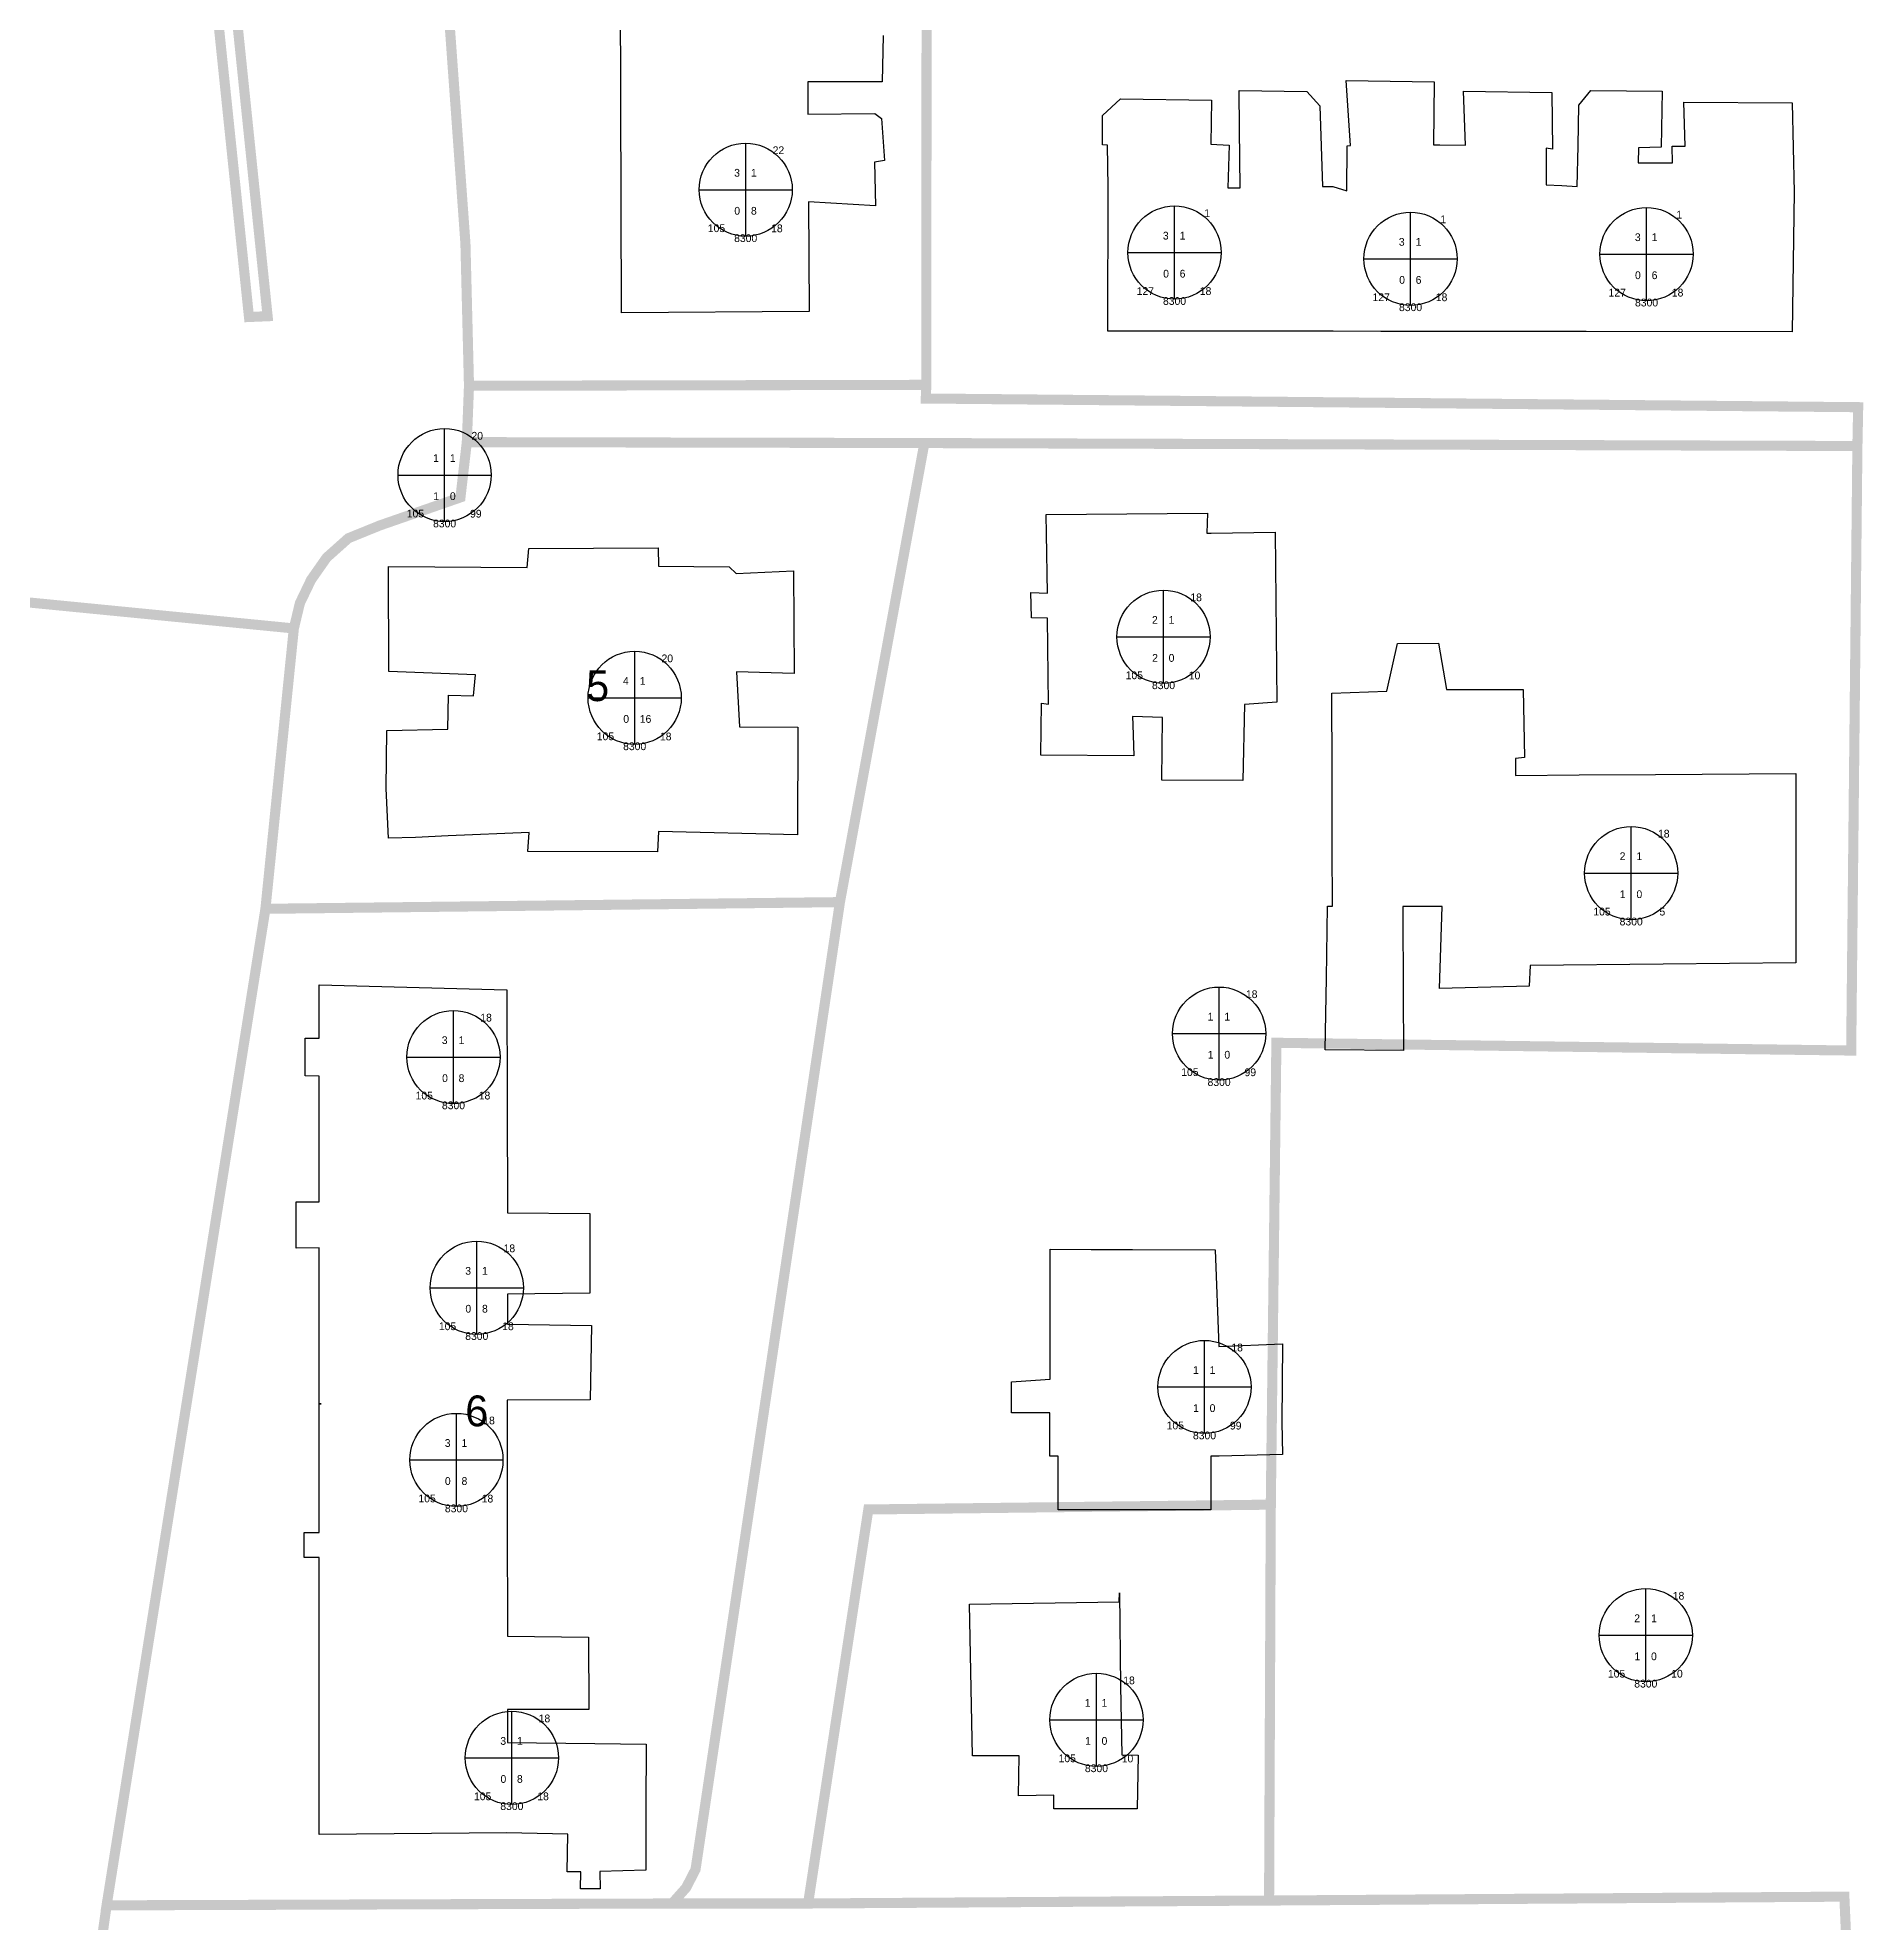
# Model space of a CAD drawing. Header units: inches. Extents: x 179568 to 180433, y 653998 to 654850.
# Drawn here: x 180278 to 180395.5, y 654596.9 to 654718.3 of the extents above; entities that cross this region are included whole.
import ezdxf
from ezdxf.enums import TextEntityAlignment as Align

# ---------------------------------------------------------------- set-up
doc = ezdxf.new("R2010")
doc.units = ezdxf.units.IN
doc.header["$MEASUREMENT"] = 0
for name, color, linetype in [('2200', 254, 'Continuous'), ('2203', 7, 'Continuous'), ('2206', 255, 'Continuous'), ('9100', 255, 'Continuous'), ('chelkot lines', 1, 'Continuous'), ('chelkot numbers', 1, 'Continuous')]:
    doc.layers.add(name, color=color, linetype=linetype)
doc.styles.add('HEBTXT', font='HEBTXT.shx')
doc.styles.get("Standard").update_dxf_attribs({"font": 'arial.ttf'})

# ---------------------------------------------------------------- blocks, each defined once
blk = doc.blocks.new('2206')
at = {"color": 0, "lineweight": -2}
for p, q in [((0, -7.5), (0, 7.5)), ((-7.5, 0), (7.5, 0))]:
    blk.add_line(p, q, dxfattribs=at)
blk.add_circle((0, 0), 7.5, dxfattribs=at)
at = {"color": 0, "lineweight": -2, "style": 'HEBTXT'}
for tag, p in [('NUM-FLOORS', (-0.93, 2.1)), ('NUM-BUSNS-CUR', (-0.9, -4.02))]:
    blk.add_attdef(tag, text='', height=2, dxfattribs=at).set_placement(p, align=Align.RIGHT)
for tag, p in [('NUM-ENTR', (0.83, 2.1)), ('NUM-APTS-CUR', (0.83, -4.02))]:
    blk.add_attdef(tag, p, '', height=2, dxfattribs=at)
at = {"lineweight": -2, "style": 'HEBTXT', "flags": 1}
for tag, p in [('CITY-CODE', (0, -12.5)), ('STREET-CODE', (0, -15)), ('STRT_TYPE', (0, -27.5)), ('STREET-CODE-2', (0, -30))]:
    blk.add_attdef(tag, text='', height=2, dxfattribs=at).set_placement(p, align=Align.CENTER)
at = {"color": 0, "lineweight": -2, "style": 'HEBTXT'}
blk.add_attdef('BLDG-TYPE', text='', height=2, dxfattribs=at).set_placement((0, -22.5), align=Align.CENTER)
at = {"lineweight": -2, "style": 'HEBTXT'}
for tag, p in [('BLDG-LETTER-2', (0, -35)), ('BLDG-NUM-2', (0, -32.5))]:
    blk.add_attdef(tag, text='', height=2, dxfattribs=at).set_placement(p, align=Align.CENTER)
at = {"layer": '2203', "lineweight": -2, "style": 'HEBTXT'}
for tag, p in [('BLDG-LETTER', (0, -20)), ('BLDG-NUM', (0, -17.5))]:
    blk.add_attdef(tag, text='', height=2, dxfattribs=at).set_placement(p, align=Align.CENTER)

msp = doc.modelspace()

# ---------------------------------------------------------------- linework, layer by layer
at = {"layer": '2200'}
msp.add_polyline3d([(180332.43, 654718.44, 74.76), (180332.36, 654715.46, 74.76), (180327.57, 654715.46, 74.76), (180327.58, 654713.37, 74.76), (180327.58, 654713.37, 74.76), (180331.88, 654713.41, 71.72), (180332.31, 654713.1, 71.72), (180332.51, 654710.39, 71.72), (180331.86, 654710.28, 71.72), (180331.94, 654707.48, 71.72), (180327.62, 654707.73, 74.76), (180327.66, 654700.66, 74.76), (180315.57, 654700.57, 74.76), (180315.53, 654714.42, 74.76), (180315.49, 654727.88, 74.76)], dxfattribs=at)
for points in [[(180361.4, 654699.39, 71.93), (180346.89, 654699.4, 71.93), (180346.91, 654708.67, 73.95), (180346.88, 654711.37, 74.21), (180346.55, 654711.39, 74.21), (180346.55, 654713.28, 74.07), (180347.72, 654714.37, 74.07), (180353.58, 654714.27, 74.07), (180353.52, 654711.44, 74.21), (180354.71, 654711.37, 74.21), (180354.62, 654708.63, 74.21), (180355.41, 654708.64, 71.93), (180355.37, 654712.43, 68.86), (180355.35, 654714.91, 68.86), (180359.72, 654714.84, 68.86), (180360.55, 654713.91, 68.86), (180360.72, 654708.71, 71.93), (180361.39, 654708.72, 71.93), (180361.39, 654708.72, 71.93), (180362.29, 654708.44, 74.06), (180362.31, 654711.34, 74.37), (180362.52, 654711.35, 74.37), (180362.24, 654715.54, 74.11), (180367.91, 654715.46, 74.11), (180367.87, 654711.41, 74.37), (180368.27, 654711.41, 74.37), (180369.93, 654711.37, 74.21), (180369.79, 654714.86, 74.21), (180375.48, 654714.77, 74.21), (180375.53, 654711.11, 74.21), (180375.13, 654711.18, 74.21), (180375.13, 654708.83, 71.93), (180376.13, 654708.77, 71.93), (180376.13, 654708.77, 71.93), (180377.13, 654708.71, 71.93), (180377.18, 654711.34, 71.93), (180377.23, 654713.96, 71.93), (180378, 654714.91, 71.93), (180382.6, 654714.86, 71.93), (180382.53, 654711.24, 71.93), (180381.08, 654711.21, 71.93), (180381.06, 654710.23, 71.93), (180383.27, 654710.23, 74.52), (180383.25, 654711.31, 74.44), (180384.07, 654711.31, 74.44), (180384, 654714.14, 74.2), (180390.97, 654714.11, 74.2), (180391.1, 654708.35, 74.67), (180390.96, 654699.36, 71.93), (180377.71, 654699.37, 71.93), (180376.08, 654699.37, 71.93), (180376.08, 654699.37, 71.93), (180364.47, 654699.38, 71.93)], [(180353.28, 654686.39, 69.09), (180353.55, 654686.39, 69.09), (180357.67, 654686.44, 69.07), (180357.78, 654675.49, 69.16), (180355.7, 654675.35, 69.12), (180355.59, 654670.46, 65.27), (180350.38, 654670.48, 65.27), (180350.41, 654674.51, 65.69), (180348.49, 654674.57, 65.37), (180348.51, 654674.03, 65.35), (180348.56, 654672.04, 65.29), (180342.58, 654672.09, 64.78), (180342.63, 654675.43, 64.79), (180343.08, 654675.38, 69.09), (180343.01, 654680.91, 69.09), (180341.98, 654680.94, 68.23), (180341.96, 654681.76, 68.79), (180341.94, 654682.56, 68.42), (180343, 654682.52, 69.09), (180342.95, 654686.35, 69.09), (180342.92, 654687.58, 64.01), (180353.31, 654687.68, 64.01), (180353.31, 654687.68, 64.01)], [(180326.69, 654677.34, 72.69), (180322.97, 654677.45, 78.26), (180323.17, 654673.91, 77.98), (180326.93, 654673.89, 77.98), (180326.91, 654666.96, 77.98), (180317.95, 654667.18, 77.98), (180317.9, 654665.85, 77.98), (180309.55, 654665.89, 77.98), (180309.63, 654667.11, 77.98), (180304.41, 654666.9, 78.57), (180302.3, 654666.78, 79.74), (180300.57, 654666.75, 79.74), (180300.42, 654669.95, 77.98), (180300.46, 654673.68, 77.98), (180304.38, 654673.76, 77.98), (180304.42, 654675.95, 77.98), (180306.03, 654675.9, 77.98), (180306.16, 654677.27, 77.98), (180300.58, 654677.47, 77.98), (180300.57, 654684.24, 77.98), (180309.5, 654684.18, 77.98), (180309.6, 654685.4, 77.98), (180317.94, 654685.44, 77.98), (180317.96, 654684.27, 77.98), (180322.51, 654684.21, 77.98), (180322.96, 654683.79, 72.94), (180326.64, 654683.96, 72.67), (180326.64, 654683.96, 72.67)], [(180373.14, 654670.78, 69.99), (180377.26, 654670.81, 69.48), (180382.17, 654670.85, 68.87), (180391.2, 654670.91, 67.74), (180391.2, 654658.71, 67.74), (180382.65, 654658.63, 67.74), (180374.1, 654658.54, 67.74), (180374.03, 654657.2, 67.74), (180368.26, 654657.05, 67.74), (180368.43, 654662.33, 67.74), (180365.89, 654662.34, 64.75), (180365.92, 654656.55, 64.83), (180365.93, 654653.07, 64.88), (180360.89, 654653.11, 64.34), (180360.97, 654657.73, 64.21), (180361.04, 654662.36, 64.08), (180361.36, 654662.37, 64.3), (180361.35, 654666.14, 65.11), (180361.34, 654671.08, 65.11), (180361.33, 654676.08, 65.11), (180364.86, 654676.2, 65.55), (180365.54, 654679.28, 64.7), (180368.2, 654679.3, 64.6), (180368.7, 654676.31, 64.46), (180373.65, 654676.31, 64.31), (180373.69, 654674.12, 64.75), (180373.73, 654671.94, 65.19), (180373.16, 654671.88, 65.19), (180373.16, 654671.77, 69.99), (180373.16, 654671.77, 69.99)], [(180294.62, 654642.27, 65.65), (180294.62, 654643.32, 65.65), (180296.11, 654643.32, 72.35), (180296.1, 654651.41, 72.33), (180295.2, 654651.44, 66.22), (180295.2, 654653.85, 66.22), (180296.1, 654653.85, 72.32), (180296.1, 654657.29, 72.31), (180308.19, 654656.98, 72.31), (180308.21, 654649.79, 72.31), (180308.23, 654642.6, 72.31), (180313.53, 654642.57, 72.31), (180313.53, 654642.23, 72.31), (180313.53, 654642.23, 72.31), (180313.53, 654642.23, 72.31), (180313.53, 654637.44, 72.31), (180308.22, 654637.37, 72.31), (180308.22, 654635.43, 72.31), (180313.65, 654635.34, 72.31), (180313.55, 654630.57, 72.31), (180308.21, 654630.55, 72.31), (180308.21, 654622.94, 72.31), (180308.22, 654615.33, 72.31), (180313.45, 654615.28, 69.74), (180313.46, 654610.62, 69.72), (180308.22, 654610.61, 72.31), (180308.22, 654610.19, 72.31), (180308.22, 654608.48, 72.31), (180313.86, 654608.42, 66.8), (180317.15, 654608.38, 66.8), (180317.14, 654604.32, 66.8), (180317.14, 654600.26, 66.8), (180314.18, 654600.19, 63.64), (180314.19, 654599.07, 63.64), (180312.93, 654599.06, 63.64), (180312.96, 654600.16, 63.64), (180312.08, 654600.15, 66.8), (180312.12, 654602.59, 66.8), (180308.16, 654602.68, 72.5), (180296.11, 654602.56, 72.47), (180296.11, 654611.49, 72.45), (180296.11, 654615.07, 72.44), (180296.11, 654620.41, 72.42), (180295.14, 654620.41, 66.89), (180295.14, 654622.01, 66.89), (180296.11, 654622.01, 72.41), (180296.11, 654630.31, 72.39), (180296.11, 654630.31, 72.39), (180296.22, 654630.31, 72.39), (180296.11, 654630.31, 72.39), (180296.11, 654631.18, 72.39), (180296.11, 654640.35, 72.36), (180294.62, 654640.34, 65.65)], [(180354.04, 654634, 64.9), (180358.15, 654634.16, 63.64), (180358.11, 654629.13, 64.25), (180358.14, 654627.05, 64.3), (180354.06, 654626.93, 64.81), (180353.53, 654626.93, 64.81), (180353.53, 654623.48, 63.56), (180343.69, 654623.48, 63.56), (180343.69, 654626.93, 64.78), (180343.16, 654626.93, 64.77), (180343.16, 654629.72, 64.63), (180340.68, 654629.73, 64.34), (180340.7, 654631.73, 64.34), (180340.99, 654631.75, 64.38), (180343.17, 654631.89, 64.77), (180343.17, 654633.89, 64.91), (180343.17, 654640.26, 65.03), (180345.83, 654640.25, 65.04), (180348.48, 654640.24, 65.04), (180353.8, 654640.22, 65.05), (180353.8, 654640.22, 65.05)], [(180348.79, 654604.21, 64.13), (180343.42, 654604.22, 64.13), (180343.42, 654605.1, 64.13), (180341.13, 654605.06, 64.13), (180341.18, 654607.64, 64.2), (180338.17, 654607.62, 64.2), (180337.98, 654617.41, 64.2), (180347.63, 654617.56, 63.9), (180347.65, 654618.13, 63.9), (180347.72, 654612.12, 63.9), (180347.79, 654607.69, 64.2), (180348.84, 654607.68, 64.13), (180348.84, 654607.68, 64.13)]]:
    msp.add_polyline3d(points, close=True, dxfattribs=at)
at = {"layer": 'chelkot lines', "color": 160, "linetype": 'Continuous', "true_color": 0x2323ff, "const_width": 0.65}
for points in [[(180302.36, 654734.44), (180299.27, 654749.25), (180289.38, 654754.06), (180288.61, 654754.56), (180287.52, 654756), (180286.39, 654758.44), (180285.75, 654759.69), (180326.81, 654760.06), (180330.22, 654760.06), (180334.83, 654760.06), (180334.97, 654746), (180335.22, 654719.19), (180335.2, 654695.94), (180305.75, 654695.88), (180305.52, 654705.06), (180304.47, 654719.62), (180302.36, 654734.44)], [(180289.11, 654724.12), (180287.33, 654740.75), (180287.63, 654741.13), (180288.12, 654741.25), (180288.55, 654741.06), (180288.61, 654740.77), (180289.07, 654736.34), (180289.74, 654729.82), (180292.78, 654700.36), (180291.58, 654700.31), (180289.11, 654724.12)], [(180289.11, 654724.12), (180291.58, 654700.31), (180292.78, 654700.36), (180289.74, 654729.82), (180293.3, 654731.19), (180291.45, 654737.25), (180289.07, 654736.34), (180288.61, 654740.77), (180288.55, 654741.06), (180288.12, 654741.25), (180287.63, 654741.13), (180287.33, 654740.75), (180289.11, 654724.12)], [(180305.61, 654692.25), (180305.75, 654695.88), (180335.2, 654695.94), (180335.17, 654695.06), (180395.22, 654694.5), (180395.17, 654692), (180335.08, 654692.19), (180305.61, 654692.25)], [(180294.86, 654681.88), (180295.58, 654683.38), (180296.58, 654684.81), (180297.98, 654686.06), (180300, 654686.88), (180305.2, 654688.69), (180305.61, 654692.25), (180335.08, 654692.19), (180329.64, 654662.62), (180292.64, 654662.19), (180294.47, 654680.25), (180294.86, 654681.88)], [(180320.34, 654600.31), (180329.64, 654662.62), (180335.08, 654692.19), (180395.17, 654692), (180394.77, 654653.06), (180357.75, 654653.56), (180357.39, 654623.81), (180331.47, 654623.5), (180327.59, 654598.12), (180318.83, 654598.12), (180319.73, 654599.13), (180320.34, 654600.31)], [(180319.73, 654599.13), (180318.83, 654598.12), (180282.41, 654598), (180292.64, 654662.19), (180329.64, 654662.62), (180320.34, 654600.31), (180319.73, 654599.13)], [(180327.59, 654598.12), (180331.47, 654623.5), (180357.39, 654623.81), (180357.28, 654598.31), (180327.59, 654598.12)], [(180368.45, 654595.81), (180310.33, 654595.81), (180282.06, 654595.5), (180282.41, 654598), (180318.83, 654598.12), (180327.59, 654598.12), (180357.28, 654598.31), (180394.33, 654598.56), (180394.45, 654595.81), (180368.45, 654595.81)]]:
    msp.add_lwpolyline(points, close=True, dxfattribs=at)
for points in [[(180304.47, 654719.62), (180305.52, 654705.06), (180305.75, 654695.88), (180305.61, 654692.25), (180305.2, 654688.69), (180300, 654686.88), (180297.98, 654686.06), (180296.58, 654684.81), (180295.58, 654683.38), (180294.86, 654681.88), (180294.47, 654680.25), (180276, 654682.06)], [(180237.45, 654461.63), (180243.91, 654487.25), (180246.5, 654497.69), (180249.95, 654514.44), (180252.89, 654527.94), (180253.42, 654531), (180256.7, 654552.88), (180258.81, 654567.25), (180262.88, 654592.88), (180267.42, 654622.31), (180271.81, 654649.31), (180274.44, 654666.06), (180275.42, 654676), (180276, 654682.06), (180294.47, 654680.25), (180292.64, 654662.19), (180282.41, 654598), (180282.06, 654595.5), (180275.98, 654557.75), (180266.8, 654506.13), (180265.55, 654500.38), (180262.47, 654479.5)]]:
    msp.add_lwpolyline(points, dxfattribs=at)

# ---------------------------------------------------------------- block references
at = {"layer": '2206'}
ref = msp.add_blockref('2206', (180323.57, 654708.51), dxfattribs=dict(at, xscale=0.4, yscale=0.4))
ref.add_attrib('CITY_CODE', '8300', dxfattribs={"layer": '9100', "color": 7, "height": 0.5, "style": 'HEBTXT'}).set_placement((180323.57, 654705.14), align=Align.CENTER)
ref.add_attrib('STREET_COD', '105', dxfattribs={"layer": '9100', "color": 7, "height": 0.5, "style": 'HEBTXT'}).set_placement((180321.69, 654705.78), align=Align.CENTER)
ref.add_attrib('BLDG_NUM', '22', dxfattribs={"layer": '2203', "color": 7, "height": 0.5, "style": 'HEBTXT'}).set_placement((180325.68, 654710.8), align=Align.CENTER)
ref.add_attrib('STRT_TYPE', '18', dxfattribs={"layer": '9100', "color": 7, "height": 0.5, "style": 'HEBTXT'}).set_placement((180325.58, 654705.77), align=Align.CENTER)
ref.add_attrib('NUM_FLOORS', '3', dxfattribs={"layer": '0', "color": 0, "height": 0.5, "style": 'HEBTXT'}).set_placement((180323.2, 654709.35), align=Align.RIGHT)
ref.add_attrib('NUM_ENTR', '1', (180323.91, 654709.35), dxfattribs={"layer": '0', "color": 0, "height": 0.5, "style": 'HEBTXT'})
ref.add_attrib('NUM_APTS_C', '8', (180323.91, 654706.9), dxfattribs={"layer": '0', "color": 0, "height": 0.5, "style": 'HEBTXT'})
ref.add_attrib('NUM_BUSNS_', '0', dxfattribs={"layer": '0', "color": 0, "height": 0.5, "style": 'HEBTXT'}).set_placement((180323.21, 654706.9), align=Align.RIGHT)
ref = msp.add_blockref('2206', (180351.19, 654704.46), dxfattribs=dict(at, xscale=0.4, yscale=0.4))
ref.add_attrib('CITY_CODE', '8300', dxfattribs={"layer": '9100', "color": 7, "height": 0.5, "style": 'HEBTXT'}).set_placement((180351.19, 654701.09), align=Align.CENTER)
ref.add_attrib('STREET_COD', '127', dxfattribs={"layer": '9100', "color": 7, "height": 0.5, "style": 'HEBTXT'}).set_placement((180349.31, 654701.73), align=Align.CENTER)
ref.add_attrib('BLDG_NUM', '1', dxfattribs={"layer": '2203', "color": 7, "height": 0.5, "style": 'HEBTXT'}).set_placement((180353.29, 654706.75), align=Align.CENTER)
ref.add_attrib('STRT_TYPE', '18', dxfattribs={"layer": '9100', "color": 7, "height": 0.5, "style": 'HEBTXT'}).set_placement((180353.19, 654701.73), align=Align.CENTER)
ref.add_attrib('NUM_FLOORS', '3', dxfattribs={"layer": '0', "color": 0, "height": 0.5, "style": 'HEBTXT'}).set_placement((180350.81, 654705.3), align=Align.RIGHT)
ref.add_attrib('NUM_ENTR', '1', (180351.52, 654705.3), dxfattribs={"layer": '0', "color": 0, "height": 0.5, "style": 'HEBTXT'})
ref.add_attrib('NUM_APTS_C', '6', (180351.52, 654702.85), dxfattribs={"layer": '0', "color": 0, "height": 0.5, "style": 'HEBTXT'})
ref.add_attrib('NUM_BUSNS_', '0', dxfattribs={"layer": '0', "color": 0, "height": 0.5, "style": 'HEBTXT'}).set_placement((180350.83, 654702.85), align=Align.RIGHT)
ref = msp.add_blockref('2206', (180366.39, 654704.06), dxfattribs=dict(at, xscale=0.4, yscale=0.4))
ref.add_attrib('CITY_CODE', '8300', dxfattribs={"layer": '9100', "color": 7, "height": 0.5, "style": 'HEBTXT'}).set_placement((180366.39, 654700.69), align=Align.CENTER)
ref.add_attrib('STREET_COD', '127', dxfattribs={"layer": '9100', "color": 7, "height": 0.5, "style": 'HEBTXT'}).set_placement((180364.5, 654701.33), align=Align.CENTER)
ref.add_attrib('BLDG_NUM', '1', dxfattribs={"layer": '2203', "color": 7, "height": 0.5, "style": 'HEBTXT'}).set_placement((180368.49, 654706.35), align=Align.CENTER)
ref.add_attrib('STRT_TYPE', '18', dxfattribs={"layer": '9100', "color": 7, "height": 0.5, "style": 'HEBTXT'}).set_placement((180368.39, 654701.33), align=Align.CENTER)
ref.add_attrib('NUM_FLOORS', '3', dxfattribs={"layer": '0', "color": 0, "height": 0.5, "style": 'HEBTXT'}).set_placement((180366.01, 654704.9), align=Align.RIGHT)
ref.add_attrib('NUM_ENTR', '1', (180366.72, 654704.9), dxfattribs={"layer": '0', "color": 0, "height": 0.5, "style": 'HEBTXT'})
ref.add_attrib('NUM_APTS_C', '6', (180366.72, 654702.45), dxfattribs={"layer": '0', "color": 0, "height": 0.5, "style": 'HEBTXT'})
ref.add_attrib('NUM_BUSNS_', '0', dxfattribs={"layer": '0', "color": 0, "height": 0.5, "style": 'HEBTXT'}).set_placement((180366.03, 654702.45), align=Align.RIGHT)
ref = msp.add_blockref('2206', (180381.59, 654704.36), dxfattribs=dict(at, xscale=0.4, yscale=0.4))
ref.add_attrib('CITY_CODE', '8300', dxfattribs={"layer": '9100', "color": 7, "height": 0.5, "style": 'HEBTXT'}).set_placement((180381.59, 654700.99), align=Align.CENTER)
ref.add_attrib('STREET_COD', '127', dxfattribs={"layer": '9100', "color": 7, "height": 0.5, "style": 'HEBTXT'}).set_placement((180379.7, 654701.63), align=Align.CENTER)
ref.add_attrib('BLDG_NUM', '1', dxfattribs={"layer": '2203', "color": 7, "height": 0.5, "style": 'HEBTXT'}).set_placement((180383.69, 654706.65), align=Align.CENTER)
ref.add_attrib('STRT_TYPE', '18', dxfattribs={"layer": '9100', "color": 7, "height": 0.5, "style": 'HEBTXT'}).set_placement((180383.59, 654701.63), align=Align.CENTER)
ref.add_attrib('NUM_FLOORS', '3', dxfattribs={"layer": '0', "color": 0, "height": 0.5, "style": 'HEBTXT'}).set_placement((180381.21, 654705.2), align=Align.RIGHT)
ref.add_attrib('NUM_ENTR', '1', (180381.92, 654705.2), dxfattribs={"layer": '0', "color": 0, "height": 0.5, "style": 'HEBTXT'})
ref.add_attrib('NUM_APTS_C', '6', (180381.92, 654702.75), dxfattribs={"layer": '0', "color": 0, "height": 0.5, "style": 'HEBTXT'})
ref.add_attrib('NUM_BUSNS_', '0', dxfattribs={"layer": '0', "color": 0, "height": 0.5, "style": 'HEBTXT'}).set_placement((180381.22, 654702.75), align=Align.RIGHT)
ref = msp.add_blockref('2206', (180304.18, 654690.13), dxfattribs=dict(at, xscale=0.4, yscale=0.4))
ref.add_attrib('CITY_CODE', '8300', dxfattribs={"layer": '9100', "color": 7, "height": 0.5, "style": 'HEBTXT'}).set_placement((180304.18, 654686.76), align=Align.CENTER)
ref.add_attrib('STREET_COD', '105', dxfattribs={"layer": '9100', "color": 7, "height": 0.5, "style": 'HEBTXT'}).set_placement((180302.3, 654687.4), align=Align.CENTER)
ref.add_attrib('BLDG_NUM', '20', dxfattribs={"layer": '2203', "color": 7, "height": 0.5, "style": 'HEBTXT'}).set_placement((180306.28, 654692.41), align=Align.CENTER)
ref.add_attrib('STRT_TYPE', '99', dxfattribs={"layer": '9100', "color": 7, "height": 0.5, "style": 'HEBTXT'}).set_placement((180306.19, 654687.39), align=Align.CENTER)
ref.add_attrib('NUM_FLOORS', '1', dxfattribs={"layer": '0', "color": 0, "height": 0.5, "style": 'HEBTXT'}).set_placement((180303.81, 654690.97), align=Align.RIGHT)
ref.add_attrib('NUM_ENTR', '1', (180304.52, 654690.97), dxfattribs={"layer": '0', "color": 0, "height": 0.5, "style": 'HEBTXT'})
ref.add_attrib('NUM_APTS_C', '0', (180304.52, 654688.52), dxfattribs={"layer": '0', "color": 0, "height": 0.5, "style": 'HEBTXT'})
ref.add_attrib('NUM_BUSNS_', '1', dxfattribs={"layer": '0', "color": 0, "height": 0.5, "style": 'HEBTXT'}).set_placement((180303.82, 654688.52), align=Align.RIGHT)
ref = msp.add_blockref('2206', (180350.48, 654679.71), dxfattribs=dict(at, xscale=0.4, yscale=0.4))
ref.add_attrib('CITY_CODE', '8300', dxfattribs={"layer": '9100', "color": 7, "height": 0.5, "style": 'HEBTXT'}).set_placement((180350.48, 654676.34), align=Align.CENTER)
ref.add_attrib('STREET_COD', '105', dxfattribs={"layer": '9100', "color": 7, "height": 0.5, "style": 'HEBTXT'}).set_placement((180348.6, 654676.98), align=Align.CENTER)
ref.add_attrib('BLDG_NUM', '18', dxfattribs={"layer": '2203', "color": 7, "height": 0.5, "style": 'HEBTXT'}).set_placement((180352.58, 654682), align=Align.CENTER)
ref.add_attrib('STRT_TYPE', '10', dxfattribs={"layer": '9100', "color": 7, "height": 0.5, "style": 'HEBTXT'}).set_placement((180352.48, 654676.97), align=Align.CENTER)
ref.add_attrib('NUM_FLOORS', '2', dxfattribs={"layer": '0', "color": 0, "height": 0.5, "style": 'HEBTXT'}).set_placement((180350.11, 654680.55), align=Align.RIGHT)
ref.add_attrib('NUM_ENTR', '1', (180350.81, 654680.55), dxfattribs={"layer": '0', "color": 0, "height": 0.5, "style": 'HEBTXT'})
ref.add_attrib('NUM_APTS_C', '0', (180350.81, 654678.1), dxfattribs={"layer": '0', "color": 0, "height": 0.5, "style": 'HEBTXT'})
ref.add_attrib('NUM_BUSNS_', '2', dxfattribs={"layer": '0', "color": 0, "height": 0.5, "style": 'HEBTXT'}).set_placement((180350.12, 654678.1), align=Align.RIGHT)
ref = msp.add_blockref('2206', (180316.42, 654675.78), dxfattribs=dict(at, xscale=0.4, yscale=0.4))
ref.add_attrib('CITY_CODE', '8300', dxfattribs={"layer": '9100', "color": 7, "height": 0.5, "style": 'HEBTXT'}).set_placement((180316.42, 654672.41), align=Align.CENTER)
ref.add_attrib('STREET_COD', '105', dxfattribs={"layer": '9100', "color": 7, "height": 0.5, "style": 'HEBTXT'}).set_placement((180314.54, 654673.05), align=Align.CENTER)
ref.add_attrib('BLDG_NUM', '20', dxfattribs={"layer": '2203', "color": 7, "height": 0.5, "style": 'HEBTXT'}).set_placement((180318.52, 654678.07), align=Align.CENTER)
ref.add_attrib('STRT_TYPE', '18', dxfattribs={"layer": '9100', "color": 7, "height": 0.5, "style": 'HEBTXT'}).set_placement((180318.42, 654673.04), align=Align.CENTER)
ref.add_attrib('NUM_FLOORS', '4', dxfattribs={"layer": '0', "color": 0, "height": 0.5, "style": 'HEBTXT'}).set_placement((180316.04, 654676.62), align=Align.RIGHT)
ref.add_attrib('NUM_ENTR', '1', (180316.75, 654676.62), dxfattribs={"layer": '0', "color": 0, "height": 0.5, "style": 'HEBTXT'})
ref.add_attrib('NUM_APTS_C', '16', (180316.75, 654674.17), dxfattribs={"layer": '0', "color": 0, "height": 0.5, "style": 'HEBTXT'})
ref.add_attrib('NUM_BUSNS_', '0', dxfattribs={"layer": '0', "color": 0, "height": 0.5, "style": 'HEBTXT'}).set_placement((180316.06, 654674.17), align=Align.RIGHT)
ref = msp.add_blockref('2206', (180380.6, 654664.49), dxfattribs=dict(at, xscale=0.4, yscale=0.4))
ref.add_attrib('CITY_CODE', '8300', dxfattribs={"layer": '9100', "color": 7, "height": 0.5, "style": 'HEBTXT'}).set_placement((180380.6, 654661.12), align=Align.CENTER)
ref.add_attrib('STREET_COD', '105', dxfattribs={"layer": '9100', "color": 7, "height": 0.5, "style": 'HEBTXT'}).set_placement((180378.72, 654661.76), align=Align.CENTER)
ref.add_attrib('BLDG_NUM', '18', dxfattribs={"layer": '2203', "color": 7, "height": 0.5, "style": 'HEBTXT'}).set_placement((180382.7, 654666.78), align=Align.CENTER)
ref.add_attrib('STRT_TYPE', '5', dxfattribs={"layer": '9100', "color": 7, "height": 0.5, "style": 'HEBTXT'}).set_placement((180382.61, 654661.76), align=Align.CENTER)
ref.add_attrib('NUM_FLOORS', '2', dxfattribs={"layer": '0', "color": 0, "height": 0.5, "style": 'HEBTXT'}).set_placement((180380.23, 654665.33), align=Align.RIGHT)
ref.add_attrib('NUM_ENTR', '1', (180380.94, 654665.33), dxfattribs={"layer": '0', "color": 0, "height": 0.5, "style": 'HEBTXT'})
ref.add_attrib('NUM_APTS_C', '0', (180380.94, 654662.88), dxfattribs={"layer": '0', "color": 0, "height": 0.5, "style": 'HEBTXT'})
ref.add_attrib('NUM_BUSNS_', '1', dxfattribs={"layer": '0', "color": 0, "height": 0.5, "style": 'HEBTXT'}).set_placement((180380.24, 654662.88), align=Align.RIGHT)
ref = msp.add_blockref('2206', (180354.06, 654654.15), dxfattribs=dict(at, xscale=0.4, yscale=0.4))
ref.add_attrib('CITY_CODE', '8300', dxfattribs={"layer": '9100', "color": 7, "height": 0.5, "style": 'HEBTXT'}).set_placement((180354.06, 654650.78), align=Align.CENTER)
ref.add_attrib('STREET_COD', '105', dxfattribs={"layer": '9100', "color": 7, "height": 0.5, "style": 'HEBTXT'}).set_placement((180352.18, 654651.42), align=Align.CENTER)
ref.add_attrib('BLDG_NUM', '18', dxfattribs={"layer": '2203', "color": 7, "height": 0.5, "style": 'HEBTXT'}).set_placement((180356.16, 654656.44), align=Align.CENTER)
ref.add_attrib('STRT_TYPE', '99', dxfattribs={"layer": '9100', "color": 7, "height": 0.5, "style": 'HEBTXT'}).set_placement((180356.07, 654651.41), align=Align.CENTER)
ref.add_attrib('NUM_FLOORS', '1', dxfattribs={"layer": '0', "color": 0, "height": 0.5, "style": 'HEBTXT'}).set_placement((180353.69, 654654.99), align=Align.RIGHT)
ref.add_attrib('NUM_ENTR', '1', (180354.4, 654654.99), dxfattribs={"layer": '0', "color": 0, "height": 0.5, "style": 'HEBTXT'})
ref.add_attrib('NUM_APTS_C', '0', (180354.4, 654652.54), dxfattribs={"layer": '0', "color": 0, "height": 0.5, "style": 'HEBTXT'})
ref.add_attrib('NUM_BUSNS_', '1', dxfattribs={"layer": '0', "color": 0, "height": 0.5, "style": 'HEBTXT'}).set_placement((180353.7, 654652.54), align=Align.RIGHT)
ref = msp.add_blockref('2206', (180304.75, 654652.64), dxfattribs=dict(at, xscale=0.4, yscale=0.4))
ref.add_attrib('CITY_CODE', '8300', dxfattribs={"layer": '9100', "color": 7, "height": 0.5, "style": 'HEBTXT'}).set_placement((180304.75, 654649.28), align=Align.CENTER)
ref.add_attrib('STREET_COD', '105', dxfattribs={"layer": '9100', "color": 7, "height": 0.5, "style": 'HEBTXT'}).set_placement((180302.87, 654649.91), align=Align.CENTER)
ref.add_attrib('BLDG_NUM', '18', dxfattribs={"layer": '2203', "color": 7, "height": 0.5, "style": 'HEBTXT'}).set_placement((180306.85, 654654.93), align=Align.CENTER)
ref.add_attrib('STRT_TYPE', '18', dxfattribs={"layer": '9100', "color": 7, "height": 0.5, "style": 'HEBTXT'}).set_placement((180306.75, 654649.91), align=Align.CENTER)
ref.add_attrib('NUM_FLOORS', '3', dxfattribs={"layer": '0', "color": 0, "height": 0.5, "style": 'HEBTXT'}).set_placement((180304.37, 654653.48), align=Align.RIGHT)
ref.add_attrib('NUM_ENTR', '1', (180305.08, 654653.48), dxfattribs={"layer": '0', "color": 0, "height": 0.5, "style": 'HEBTXT'})
ref.add_attrib('NUM_APTS_C', '8', (180305.08, 654651.03), dxfattribs={"layer": '0', "color": 0, "height": 0.5, "style": 'HEBTXT'})
ref.add_attrib('NUM_BUSNS_', '0', dxfattribs={"layer": '0', "color": 0, "height": 0.5, "style": 'HEBTXT'}).set_placement((180304.39, 654651.03), align=Align.RIGHT)
ref = msp.add_blockref('2206', (180306.25, 654637.78), dxfattribs=dict(at, xscale=0.4, yscale=0.4))
ref.add_attrib('CITY_CODE', '8300', dxfattribs={"layer": '9100', "color": 7, "height": 0.5, "style": 'HEBTXT'}).set_placement((180306.25, 654634.42), align=Align.CENTER)
ref.add_attrib('STREET_COD', '105', dxfattribs={"layer": '9100', "color": 7, "height": 0.5, "style": 'HEBTXT'}).set_placement((180304.37, 654635.05), align=Align.CENTER)
ref.add_attrib('BLDG_NUM', '18', dxfattribs={"layer": '2203', "color": 7, "height": 0.5, "style": 'HEBTXT'}).set_placement((180308.35, 654640.07), align=Align.CENTER)
ref.add_attrib('STRT_TYPE', '18', dxfattribs={"layer": '9100', "color": 7, "height": 0.5, "style": 'HEBTXT'}).set_placement((180308.26, 654635.05), align=Align.CENTER)
ref.add_attrib('NUM_FLOORS', '3', dxfattribs={"layer": '0', "color": 0, "height": 0.5, "style": 'HEBTXT'}).set_placement((180305.88, 654638.62), align=Align.RIGHT)
ref.add_attrib('NUM_ENTR', '1', (180306.59, 654638.62), dxfattribs={"layer": '0', "color": 0, "height": 0.5, "style": 'HEBTXT'})
ref.add_attrib('NUM_APTS_C', '8', (180306.59, 654636.18), dxfattribs={"layer": '0', "color": 0, "height": 0.5, "style": 'HEBTXT'})
ref.add_attrib('NUM_BUSNS_', '0', dxfattribs={"layer": '0', "color": 0, "height": 0.5, "style": 'HEBTXT'}).set_placement((180305.89, 654636.18), align=Align.RIGHT)
ref = msp.add_blockref('2206', (180353.12, 654631.39), dxfattribs=dict(at, xscale=0.4, yscale=0.4))
ref.add_attrib('CITY_CODE', '8300', dxfattribs={"layer": '9100', "color": 7, "height": 0.5, "style": 'HEBTXT'}).set_placement((180353.12, 654628.02), align=Align.CENTER)
ref.add_attrib('STREET_COD', '105', dxfattribs={"layer": '9100', "color": 7, "height": 0.5, "style": 'HEBTXT'}).set_placement((180351.24, 654628.66), align=Align.CENTER)
ref.add_attrib('BLDG_NUM', '18', dxfattribs={"layer": '2203', "color": 7, "height": 0.5, "style": 'HEBTXT'}).set_placement((180355.22, 654633.68), align=Align.CENTER)
ref.add_attrib('STRT_TYPE', '99', dxfattribs={"layer": '9100', "color": 7, "height": 0.5, "style": 'HEBTXT'}).set_placement((180355.13, 654628.65), align=Align.CENTER)
ref.add_attrib('NUM_FLOORS', '1', dxfattribs={"layer": '0', "color": 0, "height": 0.5, "style": 'HEBTXT'}).set_placement((180352.75, 654632.23), align=Align.RIGHT)
ref.add_attrib('NUM_ENTR', '1', (180353.45, 654632.23), dxfattribs={"layer": '0', "color": 0, "height": 0.5, "style": 'HEBTXT'})
ref.add_attrib('NUM_APTS_C', '0', (180353.45, 654629.78), dxfattribs={"layer": '0', "color": 0, "height": 0.5, "style": 'HEBTXT'})
ref.add_attrib('NUM_BUSNS_', '1', dxfattribs={"layer": '0', "color": 0, "height": 0.5, "style": 'HEBTXT'}).set_placement((180352.76, 654629.78), align=Align.RIGHT)
ref = msp.add_blockref('2206', (180304.94, 654626.69), dxfattribs=dict(at, xscale=0.4, yscale=0.4))
ref.add_attrib('CITY_CODE', '8300', dxfattribs={"layer": '9100', "color": 7, "height": 0.5, "style": 'HEBTXT'}).set_placement((180304.94, 654623.32), align=Align.CENTER)
ref.add_attrib('STREET_COD', '105', dxfattribs={"layer": '9100', "color": 7, "height": 0.5, "style": 'HEBTXT'}).set_placement((180303.05, 654623.96), align=Align.CENTER)
ref.add_attrib('BLDG_NUM', '18', dxfattribs={"layer": '2203', "color": 7, "height": 0.5, "style": 'HEBTXT'}).set_placement((180307.04, 654628.98), align=Align.CENTER)
ref.add_attrib('STRT_TYPE', '18', dxfattribs={"layer": '9100', "color": 7, "height": 0.5, "style": 'HEBTXT'}).set_placement((180306.94, 654623.95), align=Align.CENTER)
ref.add_attrib('NUM_FLOORS', '3', dxfattribs={"layer": '0', "color": 0, "height": 0.5, "style": 'HEBTXT'}).set_placement((180304.56, 654627.53), align=Align.RIGHT)
ref.add_attrib('NUM_ENTR', '1', (180305.27, 654627.53), dxfattribs={"layer": '0', "color": 0, "height": 0.5, "style": 'HEBTXT'})
ref.add_attrib('NUM_APTS_C', '8', (180305.27, 654625.08), dxfattribs={"layer": '0', "color": 0, "height": 0.5, "style": 'HEBTXT'})
ref.add_attrib('NUM_BUSNS_', '0', dxfattribs={"layer": '0', "color": 0, "height": 0.5, "style": 'HEBTXT'}).set_placement((180304.57, 654625.08), align=Align.RIGHT)
ref = msp.add_blockref('2206', (180381.54, 654615.4), dxfattribs=dict(at, xscale=0.4, yscale=0.4))
ref.add_attrib('CITY_CODE', '8300', dxfattribs={"layer": '9100', "color": 7, "height": 0.5, "style": 'HEBTXT'}).set_placement((180381.54, 654612.03), align=Align.CENTER)
ref.add_attrib('STREET_COD', '105', dxfattribs={"layer": '9100', "color": 7, "height": 0.5, "style": 'HEBTXT'}).set_placement((180379.66, 654612.67), align=Align.CENTER)
ref.add_attrib('BLDG_NUM', '18', dxfattribs={"layer": '2203', "color": 7, "height": 0.5, "style": 'HEBTXT'}).set_placement((180383.65, 654617.69), align=Align.CENTER)
ref.add_attrib('STRT_TYPE', '10', dxfattribs={"layer": '9100', "color": 7, "height": 0.5, "style": 'HEBTXT'}).set_placement((180383.55, 654612.67), align=Align.CENTER)
ref.add_attrib('NUM_FLOORS', '2', dxfattribs={"layer": '0', "color": 0, "height": 0.5, "style": 'HEBTXT'}).set_placement((180381.17, 654616.24), align=Align.RIGHT)
ref.add_attrib('NUM_ENTR', '1', (180381.88, 654616.24), dxfattribs={"layer": '0', "color": 0, "height": 0.5, "style": 'HEBTXT'})
ref.add_attrib('NUM_APTS_C', '0', (180381.88, 654613.79), dxfattribs={"layer": '0', "color": 0, "height": 0.5, "style": 'HEBTXT'})
ref.add_attrib('NUM_BUSNS_', '1', dxfattribs={"layer": '0', "color": 0, "height": 0.5, "style": 'HEBTXT'}).set_placement((180381.18, 654613.79), align=Align.RIGHT)
ref = msp.add_blockref('2206', (180346.16, 654609.95), dxfattribs=dict(at, xscale=0.4, yscale=0.4))
ref.add_attrib('CITY_CODE', '8300', dxfattribs={"layer": '9100', "color": 7, "height": 0.5, "style": 'HEBTXT'}).set_placement((180346.16, 654606.58), align=Align.CENTER)
ref.add_attrib('STREET_COD', '105', dxfattribs={"layer": '9100', "color": 7, "height": 0.5, "style": 'HEBTXT'}).set_placement((180344.28, 654607.22), align=Align.CENTER)
ref.add_attrib('BLDG_NUM', '18', dxfattribs={"layer": '2203', "color": 7, "height": 0.5, "style": 'HEBTXT'}).set_placement((180348.26, 654612.24), align=Align.CENTER)
ref.add_attrib('STRT_TYPE', '10', dxfattribs={"layer": '9100', "color": 7, "height": 0.5, "style": 'HEBTXT'}).set_placement((180348.16, 654607.21), align=Align.CENTER)
ref.add_attrib('NUM_FLOORS', '1', dxfattribs={"layer": '0', "color": 0, "height": 0.5, "style": 'HEBTXT'}).set_placement((180345.78, 654610.79), align=Align.RIGHT)
ref.add_attrib('NUM_ENTR', '1', (180346.49, 654610.79), dxfattribs={"layer": '0', "color": 0, "height": 0.5, "style": 'HEBTXT'})
ref.add_attrib('NUM_APTS_C', '0', (180346.49, 654608.34), dxfattribs={"layer": '0', "color": 0, "height": 0.5, "style": 'HEBTXT'})
ref.add_attrib('NUM_BUSNS_', '1', dxfattribs={"layer": '0', "color": 0, "height": 0.5, "style": 'HEBTXT'}).set_placement((180345.8, 654608.34), align=Align.RIGHT)
ref = msp.add_blockref('2206', (180308.51, 654607.5), dxfattribs=dict(at, xscale=0.4, yscale=0.4))
ref.add_attrib('CITY_CODE', '8300', dxfattribs={"layer": '9100', "color": 7, "height": 0.5, "style": 'HEBTXT'}).set_placement((180308.51, 654604.14), align=Align.CENTER)
ref.add_attrib('STREET_COD', '105', dxfattribs={"layer": '9100', "color": 7, "height": 0.5, "style": 'HEBTXT'}).set_placement((180306.63, 654604.77), align=Align.CENTER)
ref.add_attrib('BLDG_NUM', '18', dxfattribs={"layer": '2203', "color": 7, "height": 0.5, "style": 'HEBTXT'}).set_placement((180310.61, 654609.79), align=Align.CENTER)
ref.add_attrib('STRT_TYPE', '18', dxfattribs={"layer": '9100', "color": 7, "height": 0.5, "style": 'HEBTXT'}).set_placement((180310.52, 654604.77), align=Align.CENTER)
ref.add_attrib('NUM_FLOORS', '3', dxfattribs={"layer": '0', "color": 0, "height": 0.5, "style": 'HEBTXT'}).set_placement((180308.14, 654608.34), align=Align.RIGHT)
ref.add_attrib('NUM_ENTR', '1', (180308.84, 654608.34), dxfattribs={"layer": '0', "color": 0, "height": 0.5, "style": 'HEBTXT'})
ref.add_attrib('NUM_APTS_C', '8', (180308.84, 654605.89), dxfattribs={"layer": '0', "color": 0, "height": 0.5, "style": 'HEBTXT'})
ref.add_attrib('NUM_BUSNS_', '0', dxfattribs={"layer": '0', "color": 0, "height": 0.5, "style": 'HEBTXT'}).set_placement((180308.15, 654605.89), align=Align.RIGHT)

# ---------------------------------------------------------------- texts
at = {"layer": 'chelkot numbers', "color": 160, "true_color": 0x2323ff, "char_height": 0.2, "width": 1.4552, "attachment_point": 7}
for s, insert in [('\\fMS Shell Dlg 2|i0|b0;\\H1.98443;5', (180313.3, 654675.54)), ('\\fMS Shell Dlg 2|i0|b0;\\H1.98443;6', (180305.51, 654628.83))]:
    msp.add_mtext(s, dxfattribs=dict(at, insert=insert))

doc.saveas('drawing.dxf')
